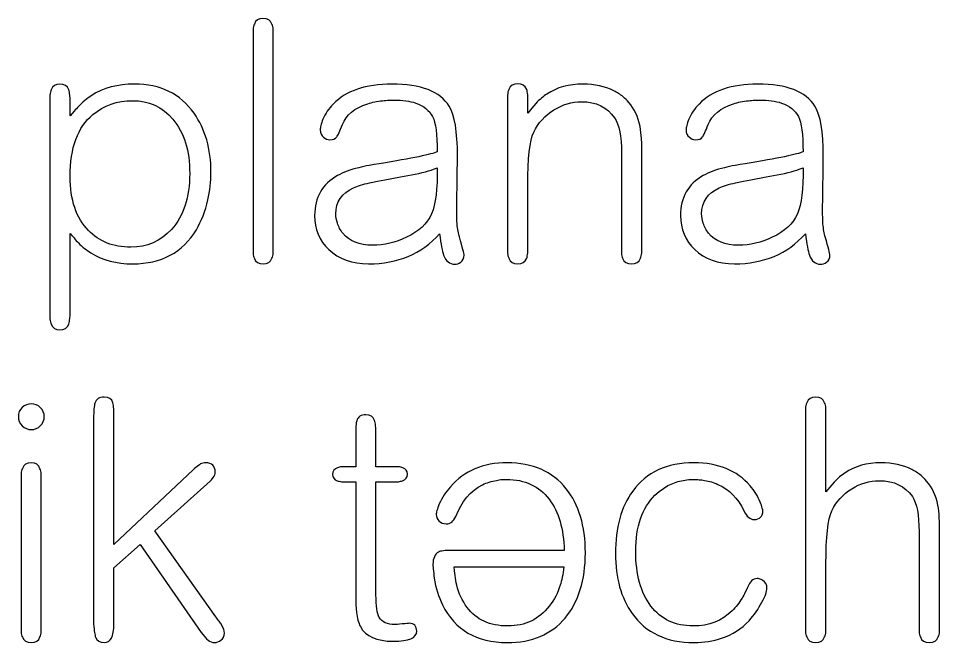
# Model space of a CAD drawing. Header units: centimetres. Extents: x -18.6 to 18.8, y -13 to 11.8.
# Drawn here: x 8.199 to 9.447, y 6.243 to 7.088 of the extents above; entities that cross this region are included whole.
import ezdxf

# ---------------------------------------------------------------- set-up
doc = ezdxf.new("R2010")
doc.units = ezdxf.units.CM
doc.header["$MEASUREMENT"] = 0
doc.layers.add('Layer 1', color=7, linetype='Continuous')

msp = doc.modelspace()

# ---------------------------------------------------------------- linework, layer by layer
at = {"layer": 'Layer 1', "color": 250}
for points, knots in [([(8.54447, 6.77026), (8.54417, 6.76726), (8.54357, 6.76487), (8.54267, 6.76307), (8.54088, 6.75799), (8.53699, 6.75544), (8.531, 6.75544), (8.52472, 6.75544), (8.52068, 6.75784), (8.51889, 6.76263), (8.51799, 6.76472), (8.51739, 6.76711), (8.51709, 6.76981), (8.51709, 6.76981), (8.51709, 7.07279), (8.51709, 7.07279), (8.51739, 7.07578), (8.51799, 7.07817), (8.51889, 7.07997), (8.52068, 7.08506), (8.52457, 7.0876), (8.53056, 7.0876), (8.53684, 7.0876), (8.54088, 7.08506), (8.54267, 7.07997), (8.54357, 7.07817), (8.54417, 7.07578), (8.54447, 7.07279), (8.54447, 7.07279), (8.54447, 6.77026), (8.54447, 6.77026)], [0, 0, 0, 0, 0.1, 0.1, 0.1, 0.2, 0.2, 0.2, 0.3, 0.3, 0.3, 0.4, 0.4, 0.4, 0.5, 0.5, 0.5, 0.6, 0.6, 0.6, 0.7, 0.7, 0.7, 0.8, 0.8, 0.8, 0.9, 0.9, 0.9, 1, 1, 1, 1]), ([(8.26932, 6.68901), (8.26932, 6.68572), (8.26917, 6.68318), (8.26887, 6.68138), (8.26857, 6.67839), (8.26812, 6.67585), (8.26752, 6.67375), (8.26543, 6.66866), (8.26139, 6.66612), (8.2554, 6.66612), (8.24942, 6.66612), (8.24553, 6.66866), (8.24373, 6.67375), (8.24284, 6.67555), (8.24224, 6.67794), (8.24194, 6.68093), (8.24194, 6.68093), (8.24194, 6.98391), (8.24194, 6.98391), (8.24224, 6.98691), (8.24284, 6.9893), (8.24373, 6.9911), (8.24553, 6.99618), (8.24942, 6.99873), (8.2554, 6.99873), (8.26139, 6.99873), (8.26543, 6.99618), (8.26752, 6.9911), (8.26812, 6.9893), (8.26857, 6.98691), (8.26887, 6.98391), (8.26917, 6.98182), (8.26932, 6.97913), (8.26932, 6.97583), (8.26932, 6.97583), (8.26932, 6.95564), (8.26932, 6.95564), (8.26932, 6.95564), (8.27201, 6.95878), (8.27201, 6.95878), (8.27201, 6.95878), (8.2747, 6.96192), (8.2747, 6.96192), (8.2768, 6.96431), (8.27889, 6.96656), (8.28099, 6.96865), (8.28637, 6.97434), (8.29206, 6.97913), (8.29805, 6.98302), (8.3145, 6.99349), (8.33395, 6.99873), (8.3564, 6.99873), (8.39171, 6.99873), (8.41864, 6.98556), (8.43719, 6.95923), (8.45245, 6.93768), (8.46008, 6.91105), (8.46008, 6.87933), (8.46008, 6.86676), (8.45874, 6.85434), (8.45604, 6.84207), (8.45245, 6.82681), (8.44722, 6.81335), (8.44033, 6.80168), (8.42178, 6.77085), (8.39305, 6.75544), (8.35415, 6.75544), (8.33201, 6.75544), (8.31316, 6.76038), (8.2976, 6.77026), (8.29161, 6.77385), (8.28593, 6.77834), (8.28054, 6.78372), (8.27874, 6.78552), (8.2768, 6.78776), (8.2747, 6.79045), (8.2747, 6.79045), (8.27156, 6.7936), (8.27156, 6.7936), (8.27156, 6.7936), (8.26932, 6.79629), (8.26932, 6.79629), (8.26932, 6.79629), (8.26932, 6.68901), (8.26932, 6.68901)], [0, 0, 0, 0, 0.0357143, 0.0357143, 0.0357143, 0.0714286, 0.0714286, 0.0714286, 0.1071429, 0.1071429, 0.1071429, 0.1428571, 0.1428571, 0.1428571, 0.1785714, 0.1785714, 0.1785714, 0.2142857, 0.2142857, 0.2142857, 0.25, 0.25, 0.25, 0.2857143, 0.2857143, 0.2857143, 0.3214286, 0.3214286, 0.3214286, 0.3571429, 0.3571429, 0.3571429, 0.3928571, 0.3928571, 0.3928571, 0.4285714, 0.4285714, 0.4285714, 0.4642857, 0.4642857, 0.4642857, 0.5, 0.5, 0.5, 0.5357143, 0.5357143, 0.5357143, 0.5714286, 0.5714286, 0.5714286, 0.6071429, 0.6071429, 0.6071429, 0.6428571, 0.6428571, 0.6428571, 0.6785714, 0.6785714, 0.6785714, 0.7142857, 0.7142857, 0.7142857, 0.75, 0.75, 0.75, 0.7857143, 0.7857143, 0.7857143, 0.8214286, 0.8214286, 0.8214286, 0.8571429, 0.8571429, 0.8571429, 0.8928571, 0.8928571, 0.8928571, 0.9285714, 0.9285714, 0.9285714, 0.9642857, 0.9642857, 0.9642857, 1, 1, 1, 1]), ([(8.76666, 6.90716), (8.76666, 6.9308), (8.76456, 6.94666), (8.76037, 6.95474), (8.75588, 6.96312), (8.74825, 6.96925), (8.73748, 6.97314), (8.7294, 6.97583), (8.71953, 6.97718), (8.70786, 6.97718), (8.70786, 6.97718), (8.70112, 6.97718), (8.70112, 6.97718), (8.69843, 6.97688), (8.69559, 6.97658), (8.69259, 6.97628), (8.68511, 6.97539), (8.67838, 6.97404), (8.6724, 6.97224), (8.65474, 6.96656), (8.64337, 6.95713), (8.63828, 6.94396), (8.63469, 6.93499), (8.63215, 6.92945), (8.63065, 6.92736), (8.62856, 6.92466), (8.62541, 6.92332), (8.62123, 6.92332), (8.61793, 6.92332), (8.61509, 6.92451), (8.6127, 6.92691), (8.6097, 6.9293), (8.60821, 6.93259), (8.60821, 6.93678), (8.60821, 6.93828), (8.60851, 6.94022), (8.60911, 6.94262), (8.6097, 6.94531), (8.6106, 6.94815), (8.6118, 6.95115), (8.61509, 6.95863), (8.61973, 6.96551), (8.62571, 6.97179), (8.64337, 6.98975), (8.66985, 6.99873), (8.70516, 6.99873), (8.74466, 6.99873), (8.77055, 6.9887), (8.78281, 6.96865), (8.7903, 6.95668), (8.79404, 6.93439), (8.79404, 6.90177), (8.79404, 6.89788), (8.79389, 6.88546), (8.79359, 6.86452), (8.79329, 6.84357), (8.79314, 6.8313), (8.79314, 6.82771), (8.79314, 6.82083), (8.79329, 6.81484), (8.79359, 6.80976), (8.79419, 6.80227), (8.79523, 6.79629), (8.79673, 6.7918), (8.80092, 6.77744), (8.80301, 6.76921), (8.80301, 6.76711), (8.80301, 6.76322), (8.80152, 6.76008), (8.79852, 6.75769), (8.79583, 6.75589), (8.79299, 6.75499), (8.79, 6.75499), (8.78341, 6.75499), (8.77848, 6.75903), (8.77518, 6.76711), (8.77339, 6.7725), (8.77159, 6.78208), (8.7698, 6.79584), (8.74526, 6.76891), (8.71324, 6.75544), (8.67374, 6.75544), (8.6513, 6.75544), (8.63334, 6.76188), (8.61988, 6.77474), (8.60701, 6.78701), (8.60058, 6.80242), (8.60058, 6.82098), (8.60058, 6.84551), (8.6109, 6.86347), (8.63155, 6.87484), (8.63933, 6.87933), (8.6489, 6.88292), (8.66028, 6.88561), (8.66447, 6.88681), (8.66925, 6.88786), (8.67464, 6.88876), (8.67464, 6.88876), (8.68137, 6.8901), (8.68137, 6.8901), (8.68137, 6.8901), (8.68811, 6.891), (8.68811, 6.891), (8.73329, 6.89818), (8.75947, 6.90357), (8.76666, 6.90716)], [0, 0, 0, 0, 0.0285714, 0.0285714, 0.0285714, 0.0571429, 0.0571429, 0.0571429, 0.0857143, 0.0857143, 0.0857143, 0.1142857, 0.1142857, 0.1142857, 0.1428571, 0.1428571, 0.1428571, 0.1714286, 0.1714286, 0.1714286, 0.2, 0.2, 0.2, 0.2285714, 0.2285714, 0.2285714, 0.2571429, 0.2571429, 0.2571429, 0.2857143, 0.2857143, 0.2857143, 0.3142857, 0.3142857, 0.3142857, 0.3428571, 0.3428571, 0.3428571, 0.3714286, 0.3714286, 0.3714286, 0.4, 0.4, 0.4, 0.4285714, 0.4285714, 0.4285714, 0.4571429, 0.4571429, 0.4571429, 0.4857143, 0.4857143, 0.4857143, 0.5142857, 0.5142857, 0.5142857, 0.5428571, 0.5428571, 0.5428571, 0.5714286, 0.5714286, 0.5714286, 0.6, 0.6, 0.6, 0.6285714, 0.6285714, 0.6285714, 0.6571429, 0.6571429, 0.6571429, 0.6857143, 0.6857143, 0.6857143, 0.7142857, 0.7142857, 0.7142857, 0.7428571, 0.7428571, 0.7428571, 0.7714286, 0.7714286, 0.7714286, 0.8, 0.8, 0.8, 0.8285714, 0.8285714, 0.8285714, 0.8571429, 0.8571429, 0.8571429, 0.8857143, 0.8857143, 0.8857143, 0.9142857, 0.9142857, 0.9142857, 0.9428571, 0.9428571, 0.9428571, 0.9714286, 0.9714286, 0.9714286, 1, 1, 1, 1]), ([(9.0436, 6.77026), (9.0433, 6.76726), (9.0427, 6.76487), (9.04181, 6.76307), (9.04001, 6.75799), (9.03597, 6.75544), (9.02969, 6.75544), (9.0237, 6.75544), (9.01966, 6.75799), (9.01757, 6.76307), (9.01697, 6.76487), (9.01652, 6.76726), (9.01622, 6.77026), (9.01622, 6.77026), (9.01622, 6.90536), (9.01622, 6.90536), (9.01622, 6.92811), (9.01308, 6.94396), (9.0068, 6.95294), (8.99692, 6.9676), (8.98196, 6.97494), (8.96191, 6.97494), (8.94874, 6.97494), (8.93632, 6.9712), (8.92465, 6.96371), (8.91238, 6.95623), (8.90326, 6.94621), (8.89727, 6.93364), (8.89189, 6.92227), (8.88919, 6.89833), (8.88919, 6.86182), (8.88919, 6.86182), (8.88919, 6.77026), (8.88919, 6.77026), (8.88889, 6.76726), (8.88845, 6.76487), (8.88785, 6.76307), (8.88575, 6.75799), (8.88171, 6.75544), (8.87573, 6.75544), (8.86944, 6.75544), (8.8654, 6.75799), (8.86361, 6.76307), (8.86271, 6.76487), (8.86211, 6.76726), (8.86181, 6.77026), (8.86181, 6.77026), (8.86181, 6.98391), (8.86181, 6.98391), (8.86211, 6.98691), (8.86271, 6.98945), (8.86361, 6.99154), (8.8657, 6.99663), (8.86974, 6.99917), (8.87573, 6.99917), (8.88171, 6.99917), (8.88575, 6.99663), (8.88785, 6.99154), (8.88845, 6.98975), (8.88889, 6.98735), (8.88919, 6.98436), (8.88919, 6.98436), (8.88919, 6.95923), (8.88919, 6.95923), (8.88919, 6.95923), (8.89458, 6.96596), (8.89458, 6.96596), (8.89458, 6.96596), (8.90042, 6.97269), (8.90042, 6.97269), (8.9052, 6.97778), (8.91014, 6.98197), (8.91523, 6.98526), (8.92869, 6.99424), (8.945, 6.99873), (8.96415, 6.99873), (8.98001, 6.99873), (8.99393, 6.99573), (9.0059, 6.98975), (9.01039, 6.98735), (9.01458, 6.98466), (9.01847, 6.98167), (9.02116, 6.97928), (9.0237, 6.97673), (9.0261, 6.97404), (9.03358, 6.96566), (9.03866, 6.95474), (9.04136, 6.94127), (9.04226, 6.93618), (9.04285, 6.9308), (9.04315, 6.92511), (9.04315, 6.92511), (9.0436, 6.91838), (9.0436, 6.91838), (9.0436, 6.91838), (9.0436, 6.77026), (9.0436, 6.77026)], [0, 0, 0, 0, 0.03125, 0.03125, 0.03125, 0.0625, 0.0625, 0.0625, 0.09375, 0.09375, 0.09375, 0.125, 0.125, 0.125, 0.15625, 0.15625, 0.15625, 0.1875, 0.1875, 0.1875, 0.21875, 0.21875, 0.21875, 0.25, 0.25, 0.25, 0.28125, 0.28125, 0.28125, 0.3125, 0.3125, 0.3125, 0.34375, 0.34375, 0.34375, 0.375, 0.375, 0.375, 0.40625, 0.40625, 0.40625, 0.4375, 0.4375, 0.4375, 0.46875, 0.46875, 0.46875, 0.5, 0.5, 0.5, 0.53125, 0.53125, 0.53125, 0.5625, 0.5625, 0.5625, 0.59375, 0.59375, 0.59375, 0.625, 0.625, 0.625, 0.65625, 0.65625, 0.65625, 0.6875, 0.6875, 0.6875, 0.71875, 0.71875, 0.71875, 0.75, 0.75, 0.75, 0.78125, 0.78125, 0.78125, 0.8125, 0.8125, 0.8125, 0.84375, 0.84375, 0.84375, 0.875, 0.875, 0.875, 0.90625, 0.90625, 0.90625, 0.9375, 0.9375, 0.9375, 0.96875, 0.96875, 0.96875, 1, 1, 1, 1]), ([(9.2622, 6.90716), (9.2622, 6.9308), (9.2601, 6.94666), (9.25591, 6.95474), (9.25142, 6.96312), (9.24379, 6.96925), (9.23302, 6.97314), (9.22494, 6.97583), (9.21507, 6.97718), (9.2034, 6.97718), (9.2034, 6.97718), (9.19666, 6.97718), (9.19666, 6.97718), (9.19397, 6.97688), (9.19113, 6.97658), (9.18813, 6.97628), (9.18065, 6.97539), (9.17392, 6.97404), (9.16794, 6.97224), (9.15028, 6.96656), (9.13891, 6.95713), (9.13382, 6.94396), (9.13023, 6.93499), (9.12769, 6.92945), (9.12619, 6.92736), (9.1241, 6.92466), (9.12095, 6.92332), (9.11677, 6.92332), (9.11347, 6.92332), (9.11063, 6.92451), (9.10824, 6.92691), (9.10524, 6.9293), (9.10375, 6.93259), (9.10375, 6.93678), (9.10375, 6.93828), (9.10405, 6.94022), (9.10465, 6.94262), (9.10524, 6.94531), (9.10614, 6.94815), (9.10734, 6.95115), (9.11063, 6.95863), (9.11527, 6.96551), (9.12125, 6.97179), (9.13891, 6.98975), (9.16539, 6.99873), (9.2007, 6.99873), (9.2402, 6.99873), (9.26609, 6.9887), (9.27835, 6.96865), (9.28584, 6.95668), (9.28958, 6.93439), (9.28958, 6.90177), (9.28958, 6.89788), (9.28943, 6.88546), (9.28913, 6.86452), (9.28883, 6.84357), (9.28868, 6.8313), (9.28868, 6.82771), (9.28868, 6.82083), (9.28883, 6.81484), (9.28913, 6.80976), (9.28973, 6.80227), (9.29077, 6.79629), (9.29227, 6.7918), (9.29646, 6.77744), (9.29855, 6.76921), (9.29855, 6.76711), (9.29855, 6.76322), (9.29706, 6.76008), (9.29406, 6.75769), (9.29137, 6.75589), (9.28853, 6.75499), (9.28554, 6.75499), (9.27895, 6.75499), (9.27402, 6.75903), (9.27072, 6.76711), (9.26893, 6.7725), (9.26713, 6.78208), (9.26534, 6.79584), (9.2408, 6.76891), (9.20878, 6.75544), (9.16928, 6.75544), (9.14684, 6.75544), (9.12888, 6.76188), (9.11542, 6.77474), (9.10255, 6.78701), (9.09612, 6.80242), (9.09612, 6.82098), (9.09612, 6.84551), (9.10644, 6.86347), (9.12709, 6.87484), (9.13487, 6.87933), (9.14444, 6.88292), (9.15582, 6.88561), (9.16001, 6.88681), (9.16479, 6.88786), (9.17018, 6.88876), (9.17018, 6.88876), (9.17691, 6.8901), (9.17691, 6.8901), (9.17691, 6.8901), (9.18365, 6.891), (9.18365, 6.891), (9.22883, 6.89818), (9.25501, 6.90357), (9.2622, 6.90716)], [0, 0, 0, 0, 0.0285714, 0.0285714, 0.0285714, 0.0571429, 0.0571429, 0.0571429, 0.0857143, 0.0857143, 0.0857143, 0.1142857, 0.1142857, 0.1142857, 0.1428571, 0.1428571, 0.1428571, 0.1714286, 0.1714286, 0.1714286, 0.2, 0.2, 0.2, 0.2285714, 0.2285714, 0.2285714, 0.2571429, 0.2571429, 0.2571429, 0.2857143, 0.2857143, 0.2857143, 0.3142857, 0.3142857, 0.3142857, 0.3428571, 0.3428571, 0.3428571, 0.3714286, 0.3714286, 0.3714286, 0.4, 0.4, 0.4, 0.4285714, 0.4285714, 0.4285714, 0.4571429, 0.4571429, 0.4571429, 0.4857143, 0.4857143, 0.4857143, 0.5142857, 0.5142857, 0.5142857, 0.5428571, 0.5428571, 0.5428571, 0.5714286, 0.5714286, 0.5714286, 0.6, 0.6, 0.6, 0.6285714, 0.6285714, 0.6285714, 0.6571429, 0.6571429, 0.6571429, 0.6857143, 0.6857143, 0.6857143, 0.7142857, 0.7142857, 0.7142857, 0.7428571, 0.7428571, 0.7428571, 0.7714286, 0.7714286, 0.7714286, 0.8, 0.8, 0.8, 0.8285714, 0.8285714, 0.8285714, 0.8571429, 0.8571429, 0.8571429, 0.8857143, 0.8857143, 0.8857143, 0.9142857, 0.9142857, 0.9142857, 0.9428571, 0.9428571, 0.9428571, 0.9714286, 0.9714286, 0.9714286, 1, 1, 1, 1]), ([(8.43136, 6.87753), (8.43136, 6.90865), (8.42373, 6.93319), (8.40846, 6.95115), (8.3941, 6.9679), (8.37585, 6.97628), (8.3537, 6.97628), (8.33306, 6.97628), (8.31525, 6.97), (8.30029, 6.95743), (8.27964, 6.94067), (8.26932, 6.91269), (8.26932, 6.87349), (8.26932, 6.84177), (8.27755, 6.81754), (8.29401, 6.80078), (8.30867, 6.78552), (8.32782, 6.77789), (8.35146, 6.77789), (8.3733, 6.77789), (8.39171, 6.78597), (8.40667, 6.80213), (8.42313, 6.82038), (8.43136, 6.84551), (8.43136, 6.87753)], [0, 0, 0, 0, 0.125, 0.125, 0.125, 0.25, 0.25, 0.25, 0.375, 0.375, 0.375, 0.5, 0.5, 0.5, 0.625, 0.625, 0.625, 0.75, 0.75, 0.75, 0.875, 0.875, 0.875, 1, 1, 1, 1]), ([(8.76666, 6.88561), (8.76067, 6.88262), (8.75065, 6.87963), (8.73658, 6.87664), (8.73658, 6.87664), (8.72671, 6.87484), (8.72671, 6.87484), (8.72671, 6.87484), (8.71683, 6.87304), (8.71683, 6.87304), (8.71683, 6.87304), (8.69574, 6.86901), (8.69574, 6.86901), (8.69574, 6.86901), (8.6908, 6.86811), (8.6908, 6.86811), (8.6908, 6.86811), (8.68586, 6.86721), (8.68586, 6.86721), (8.68586, 6.86721), (8.67509, 6.86497), (8.67509, 6.86497), (8.66611, 6.86317), (8.65878, 6.86093), (8.65309, 6.85823), (8.63723, 6.85105), (8.6293, 6.83938), (8.6293, 6.82322), (8.6293, 6.81903), (8.63005, 6.81484), (8.63155, 6.81065), (8.63305, 6.80557), (8.63544, 6.80093), (8.63873, 6.79674), (8.64771, 6.78597), (8.66117, 6.78058), (8.67913, 6.78058), (8.69469, 6.78058), (8.70995, 6.78417), (8.72491, 6.79135), (8.74167, 6.79913), (8.75304, 6.80976), (8.75903, 6.82322), (8.76441, 6.83609), (8.76695, 6.85689), (8.76666, 6.88561)], [0, 0, 0, 0, 0.0666667, 0.0666667, 0.0666667, 0.1333333, 0.1333333, 0.1333333, 0.2, 0.2, 0.2, 0.2666667, 0.2666667, 0.2666667, 0.3333333, 0.3333333, 0.3333333, 0.4, 0.4, 0.4, 0.4666667, 0.4666667, 0.4666667, 0.5333333, 0.5333333, 0.5333333, 0.6, 0.6, 0.6, 0.6666667, 0.6666667, 0.6666667, 0.7333333, 0.7333333, 0.7333333, 0.8, 0.8, 0.8, 0.8666667, 0.8666667, 0.8666667, 0.9333333, 0.9333333, 0.9333333, 1, 1, 1, 1]), ([(9.2622, 6.88561), (9.25621, 6.88262), (9.24619, 6.87963), (9.23212, 6.87664), (9.23212, 6.87664), (9.22225, 6.87484), (9.22225, 6.87484), (9.22225, 6.87484), (9.21237, 6.87304), (9.21237, 6.87304), (9.21237, 6.87304), (9.19128, 6.86901), (9.19128, 6.86901), (9.19128, 6.86901), (9.18634, 6.86811), (9.18634, 6.86811), (9.18634, 6.86811), (9.1814, 6.86721), (9.1814, 6.86721), (9.1814, 6.86721), (9.17063, 6.86497), (9.17063, 6.86497), (9.16165, 6.86317), (9.15432, 6.86093), (9.14863, 6.85823), (9.13277, 6.85105), (9.12484, 6.83938), (9.12484, 6.82322), (9.12484, 6.81903), (9.12559, 6.81484), (9.12709, 6.81065), (9.12859, 6.80557), (9.13098, 6.80093), (9.13427, 6.79674), (9.14325, 6.78597), (9.15671, 6.78058), (9.17467, 6.78058), (9.19023, 6.78058), (9.20549, 6.78417), (9.22045, 6.79135), (9.23721, 6.79913), (9.24858, 6.80976), (9.25457, 6.82322), (9.25995, 6.83609), (9.26249, 6.85689), (9.2622, 6.88561)], [0, 0, 0, 0, 0.0666667, 0.0666667, 0.0666667, 0.1333333, 0.1333333, 0.1333333, 0.2, 0.2, 0.2, 0.2666667, 0.2666667, 0.2666667, 0.3333333, 0.3333333, 0.3333333, 0.4, 0.4, 0.4, 0.4666667, 0.4666667, 0.4666667, 0.5333333, 0.5333333, 0.5333333, 0.6, 0.6, 0.6, 0.6666667, 0.6666667, 0.6666667, 0.7333333, 0.7333333, 0.7333333, 0.8, 0.8, 0.8, 0.8666667, 0.8666667, 0.8666667, 0.9333333, 0.9333333, 0.9333333, 1, 1, 1, 1]), ([(8.23431, 6.54852), (8.23431, 6.54373), (8.23251, 6.53969), (8.22892, 6.5364), (8.22563, 6.53281), (8.22159, 6.53101), (8.2168, 6.53101), (8.21202, 6.53101), (8.20783, 6.53281), (8.20424, 6.5364), (8.20094, 6.53969), (8.1993, 6.54373), (8.1993, 6.54852), (8.1993, 6.5536), (8.20094, 6.55779), (8.20424, 6.56109), (8.20783, 6.56438), (8.21202, 6.56602), (8.2168, 6.56602), (8.22159, 6.56602), (8.22563, 6.56438), (8.22892, 6.56109), (8.23251, 6.55749), (8.23431, 6.55331), (8.23431, 6.54852)], [0, 0, 0, 0, 0.125, 0.125, 0.125, 0.25, 0.25, 0.25, 0.375, 0.375, 0.375, 0.5, 0.5, 0.5, 0.625, 0.625, 0.625, 0.75, 0.75, 0.75, 0.875, 0.875, 0.875, 1, 1, 1, 1]), ([(8.32857, 6.34384), (8.32857, 6.34384), (8.32857, 6.26753), (8.32857, 6.26753), (8.32857, 6.25107), (8.32423, 6.24284), (8.31555, 6.24284), (8.30957, 6.24284), (8.30568, 6.24524), (8.30388, 6.25003), (8.30269, 6.25272), (8.30179, 6.2587), (8.30119, 6.26798), (8.30119, 6.26798), (8.30119, 6.54582), (8.30119, 6.54582), (8.30119, 6.5566), (8.30179, 6.56363), (8.30299, 6.56692), (8.30478, 6.57231), (8.30897, 6.575), (8.31555, 6.575), (8.32184, 6.575), (8.32573, 6.57246), (8.32722, 6.56737), (8.32782, 6.56527), (8.32827, 6.56258), (8.32857, 6.55929), (8.32857, 6.55929), (8.32857, 6.37571), (8.32857, 6.37571), (8.32857, 6.37571), (8.4363, 6.47715), (8.4363, 6.47715), (8.4369, 6.47745), (8.43854, 6.47879), (8.44123, 6.48119), (8.44123, 6.48119), (8.44438, 6.48343), (8.44438, 6.48343), (8.44527, 6.48403), (8.44587, 6.48448), (8.44617, 6.48478), (8.44857, 6.48568), (8.45081, 6.48613), (8.4529, 6.48613), (8.46158, 6.48613), (8.46592, 6.48194), (8.46592, 6.47356), (8.46592, 6.47116), (8.46502, 6.46877), (8.46323, 6.46638), (8.46323, 6.46638), (8.46098, 6.46323), (8.46098, 6.46323), (8.46098, 6.46323), (8.46009, 6.46234), (8.46009, 6.46234), (8.46009, 6.46234), (8.45919, 6.46144), (8.45919, 6.46144), (8.45919, 6.46144), (8.38423, 6.39411), (8.38423, 6.39411), (8.38423, 6.39411), (8.46682, 6.27785), (8.46682, 6.27785), (8.46682, 6.27785), (8.46817, 6.27606), (8.46817, 6.27606), (8.46817, 6.27606), (8.46996, 6.27337), (8.46996, 6.27337), (8.47146, 6.27127), (8.4728, 6.26948), (8.474, 6.26798), (8.47699, 6.26289), (8.47849, 6.2587), (8.47849, 6.25541), (8.47849, 6.25152), (8.47684, 6.24838), (8.47355, 6.24599), (8.47086, 6.24389), (8.46787, 6.24284), (8.46457, 6.24284), (8.45919, 6.24284), (8.45335, 6.24733), (8.44707, 6.25631), (8.44707, 6.25631), (8.36403, 6.37571), (8.36403, 6.37571), (8.36403, 6.37571), (8.32857, 6.34384), (8.32857, 6.34384)], [0, 0, 0, 0, 0.0322581, 0.0322581, 0.0322581, 0.0645161, 0.0645161, 0.0645161, 0.0967742, 0.0967742, 0.0967742, 0.1290323, 0.1290323, 0.1290323, 0.1612903, 0.1612903, 0.1612903, 0.1935484, 0.1935484, 0.1935484, 0.2258065, 0.2258065, 0.2258065, 0.2580645, 0.2580645, 0.2580645, 0.2903226, 0.2903226, 0.2903226, 0.3225806, 0.3225806, 0.3225806, 0.3548387, 0.3548387, 0.3548387, 0.3870968, 0.3870968, 0.3870968, 0.4193548, 0.4193548, 0.4193548, 0.4516129, 0.4516129, 0.4516129, 0.483871, 0.483871, 0.483871, 0.516129, 0.516129, 0.516129, 0.5483871, 0.5483871, 0.5483871, 0.5806452, 0.5806452, 0.5806452, 0.6129032, 0.6129032, 0.6129032, 0.6451613, 0.6451613, 0.6451613, 0.6774194, 0.6774194, 0.6774194, 0.7096774, 0.7096774, 0.7096774, 0.7419355, 0.7419355, 0.7419355, 0.7741935, 0.7741935, 0.7741935, 0.8064516, 0.8064516, 0.8064516, 0.8387097, 0.8387097, 0.8387097, 0.8709677, 0.8709677, 0.8709677, 0.9032258, 0.9032258, 0.9032258, 0.9354839, 0.9354839, 0.9354839, 0.9677419, 0.9677419, 0.9677419, 1, 1, 1, 1]), ([(9.44713, 6.25766), (9.44683, 6.25466), (9.44623, 6.25227), (9.44534, 6.25047), (9.44354, 6.24539), (9.4395, 6.24284), (9.43322, 6.24284), (9.42693, 6.24284), (9.42289, 6.24539), (9.4211, 6.25047), (9.4202, 6.25227), (9.4196, 6.25466), (9.4193, 6.25766), (9.4193, 6.25766), (9.4193, 6.39276), (9.4193, 6.39276), (9.4193, 6.4158), (9.41631, 6.43166), (9.41033, 6.44034), (9.40045, 6.45471), (9.38549, 6.46189), (9.36544, 6.46189), (9.35227, 6.46189), (9.33985, 6.4583), (9.32818, 6.45111), (9.31621, 6.44363), (9.30724, 6.43361), (9.30125, 6.42104), (9.29587, 6.40967), (9.29317, 6.38573), (9.29317, 6.34922), (9.29317, 6.34922), (9.29317, 6.25766), (9.29317, 6.25766), (9.29287, 6.25466), (9.29227, 6.25227), (9.29138, 6.25047), (9.28958, 6.24539), (9.28554, 6.24284), (9.27926, 6.24284), (9.27297, 6.24284), (9.26893, 6.24539), (9.26714, 6.25047), (9.26624, 6.25227), (9.26564, 6.25466), (9.26534, 6.25766), (9.26534, 6.25766), (9.26534, 6.55974), (9.26534, 6.55974), (9.26564, 6.56273), (9.26624, 6.56527), (9.26714, 6.56737), (9.26923, 6.57246), (9.27327, 6.575), (9.27926, 6.575), (9.28554, 6.575), (9.28958, 6.57246), (9.29138, 6.56737), (9.29227, 6.56557), (9.29287, 6.56318), (9.29317, 6.56019), (9.29317, 6.56019), (9.29317, 6.44663), (9.29317, 6.44663), (9.29317, 6.44663), (9.29856, 6.45336), (9.29856, 6.45336), (9.29856, 6.45336), (9.30439, 6.46009), (9.30439, 6.46009), (9.30918, 6.46518), (9.31412, 6.46937), (9.31921, 6.47266), (9.33237, 6.48164), (9.34853, 6.48613), (9.36768, 6.48613), (9.38354, 6.48613), (9.39746, 6.48313), (9.40943, 6.47715), (9.41392, 6.47475), (9.41811, 6.47206), (9.422, 6.46907), (9.42469, 6.46668), (9.42723, 6.46413), (9.42963, 6.46144), (9.43711, 6.45306), (9.44219, 6.44214), (9.44489, 6.42867), (9.44579, 6.42358), (9.44638, 6.4182), (9.44668, 6.41251), (9.44668, 6.41251), (9.44713, 6.40578), (9.44713, 6.40578), (9.44713, 6.40578), (9.44713, 6.25766), (9.44713, 6.25766)], [0, 0, 0, 0, 0.03125, 0.03125, 0.03125, 0.0625, 0.0625, 0.0625, 0.09375, 0.09375, 0.09375, 0.125, 0.125, 0.125, 0.15625, 0.15625, 0.15625, 0.1875, 0.1875, 0.1875, 0.21875, 0.21875, 0.21875, 0.25, 0.25, 0.25, 0.28125, 0.28125, 0.28125, 0.3125, 0.3125, 0.3125, 0.34375, 0.34375, 0.34375, 0.375, 0.375, 0.375, 0.40625, 0.40625, 0.40625, 0.4375, 0.4375, 0.4375, 0.46875, 0.46875, 0.46875, 0.5, 0.5, 0.5, 0.53125, 0.53125, 0.53125, 0.5625, 0.5625, 0.5625, 0.59375, 0.59375, 0.59375, 0.625, 0.625, 0.625, 0.65625, 0.65625, 0.65625, 0.6875, 0.6875, 0.6875, 0.71875, 0.71875, 0.71875, 0.75, 0.75, 0.75, 0.78125, 0.78125, 0.78125, 0.8125, 0.8125, 0.8125, 0.84375, 0.84375, 0.84375, 0.875, 0.875, 0.875, 0.90625, 0.90625, 0.90625, 0.9375, 0.9375, 0.9375, 0.96875, 0.96875, 0.96875, 1, 1, 1, 1]), ([(8.68362, 6.48074), (8.68362, 6.48074), (8.71415, 6.48074), (8.71415, 6.48074), (8.71624, 6.48044), (8.71819, 6.47999), (8.71998, 6.47939), (8.72417, 6.4779), (8.72626, 6.47505), (8.72626, 6.47086), (8.72626, 6.46638), (8.72402, 6.46338), (8.71953, 6.46189), (8.71804, 6.46129), (8.71624, 6.46084), (8.71415, 6.46054), (8.71415, 6.46054), (8.68362, 6.46054), (8.68362, 6.46054), (8.68362, 6.46054), (8.68362, 6.30748), (8.68362, 6.30748), (8.68362, 6.29252), (8.68512, 6.28234), (8.68811, 6.27696), (8.6917, 6.27037), (8.69888, 6.26708), (8.70966, 6.26708), (8.71085, 6.26708), (8.714, 6.26738), (8.71908, 6.26798), (8.72447, 6.26858), (8.72761, 6.26888), (8.72851, 6.26888), (8.73539, 6.26888), (8.73883, 6.26529), (8.73883, 6.2581), (8.73883, 6.24913), (8.72821, 6.24464), (8.70696, 6.24464), (8.68452, 6.24464), (8.66971, 6.25122), (8.66253, 6.26439), (8.65983, 6.26948), (8.65804, 6.27591), (8.65714, 6.28369), (8.65714, 6.28369), (8.65624, 6.29401), (8.65624, 6.29401), (8.65624, 6.29401), (8.65624, 6.46054), (8.65624, 6.46054), (8.65624, 6.46054), (8.63694, 6.46054), (8.63694, 6.46054), (8.63485, 6.46084), (8.6329, 6.46129), (8.63111, 6.46189), (8.62692, 6.46338), (8.62482, 6.46623), (8.62482, 6.47042), (8.62482, 6.4749), (8.62707, 6.4779), (8.63156, 6.47939), (8.63305, 6.47999), (8.63485, 6.48044), (8.63694, 6.48074), (8.63694, 6.48074), (8.65624, 6.48074), (8.65624, 6.48074), (8.65624, 6.48074), (8.65624, 6.52203), (8.65624, 6.52203), (8.65624, 6.53311), (8.65669, 6.54014), (8.65759, 6.54313), (8.65938, 6.54852), (8.66342, 6.55121), (8.66971, 6.55121), (8.67599, 6.55121), (8.68003, 6.54867), (8.68183, 6.54358), (8.68302, 6.54029), (8.68362, 6.53356), (8.68362, 6.52338), (8.68362, 6.52338), (8.68362, 6.48074), (8.68362, 6.48074)], [0, 0, 0, 0, 0.0344828, 0.0344828, 0.0344828, 0.0689655, 0.0689655, 0.0689655, 0.1034483, 0.1034483, 0.1034483, 0.137931, 0.137931, 0.137931, 0.1724138, 0.1724138, 0.1724138, 0.2068966, 0.2068966, 0.2068966, 0.2413793, 0.2413793, 0.2413793, 0.2758621, 0.2758621, 0.2758621, 0.3103448, 0.3103448, 0.3103448, 0.3448276, 0.3448276, 0.3448276, 0.3793103, 0.3793103, 0.3793103, 0.4137931, 0.4137931, 0.4137931, 0.4482759, 0.4482759, 0.4482759, 0.4827586, 0.4827586, 0.4827586, 0.5172414, 0.5172414, 0.5172414, 0.5517241, 0.5517241, 0.5517241, 0.5862069, 0.5862069, 0.5862069, 0.6206897, 0.6206897, 0.6206897, 0.6551724, 0.6551724, 0.6551724, 0.6896552, 0.6896552, 0.6896552, 0.7241379, 0.7241379, 0.7241379, 0.7586207, 0.7586207, 0.7586207, 0.7931034, 0.7931034, 0.7931034, 0.8275862, 0.8275862, 0.8275862, 0.862069, 0.862069, 0.862069, 0.8965517, 0.8965517, 0.8965517, 0.9310345, 0.9310345, 0.9310345, 0.9655172, 0.9655172, 0.9655172, 1, 1, 1, 1]), ([(8.23027, 6.25766), (8.22997, 6.25466), (8.22937, 6.25227), (8.22847, 6.25047), (8.22668, 6.24539), (8.22279, 6.24284), (8.2168, 6.24284), (8.21052, 6.24284), (8.20648, 6.24524), (8.20469, 6.25003), (8.20379, 6.25212), (8.20319, 6.25451), (8.20289, 6.25721), (8.20289, 6.25721), (8.20289, 6.47131), (8.20289, 6.47131), (8.20319, 6.47431), (8.20379, 6.4767), (8.20469, 6.4785), (8.20648, 6.48358), (8.21052, 6.48613), (8.2168, 6.48613), (8.22279, 6.48613), (8.22668, 6.48343), (8.22847, 6.47805), (8.22937, 6.47625), (8.22997, 6.47386), (8.23027, 6.47086), (8.23027, 6.47086), (8.23027, 6.25766), (8.23027, 6.25766)], [0, 0, 0, 0, 0.1, 0.1, 0.1, 0.2, 0.2, 0.2, 0.3, 0.3, 0.3, 0.4, 0.4, 0.4, 0.5, 0.5, 0.5, 0.6, 0.6, 0.6, 0.7, 0.7, 0.7, 0.8, 0.8, 0.8, 0.9, 0.9, 0.9, 1, 1, 1, 1]), ([(8.93858, 6.36763), (8.93798, 6.39665), (8.93124, 6.41969), (8.91838, 6.43675), (8.90461, 6.45471), (8.88531, 6.46368), (8.86047, 6.46368), (8.86047, 6.46368), (8.85464, 6.46368), (8.85464, 6.46368), (8.85195, 6.46338), (8.8494, 6.46293), (8.84701, 6.46234), (8.84013, 6.46114), (8.83384, 6.45919), (8.82816, 6.4565), (8.8117, 6.44812), (8.79958, 6.43376), (8.7918, 6.41341), (8.78881, 6.40683), (8.78447, 6.40354), (8.77878, 6.40354), (8.77489, 6.40354), (8.7716, 6.40488), (8.76891, 6.40758), (8.76651, 6.41027), (8.76532, 6.41311), (8.76532, 6.4161), (8.76532, 6.4173), (8.76562, 6.4191), (8.76621, 6.42149), (8.76711, 6.42418), (8.76816, 6.42718), (8.76936, 6.43047), (8.77325, 6.43885), (8.77833, 6.44663), (8.78462, 6.45381), (8.80317, 6.47535), (8.82876, 6.48613), (8.86137, 6.48613), (8.89608, 6.48613), (8.92272, 6.47446), (8.94127, 6.45111), (8.95863, 6.42957), (8.9673, 6.40069), (8.9673, 6.36448), (8.9673, 6.32738), (8.95818, 6.2979), (8.93992, 6.27606), (8.92107, 6.25392), (8.89489, 6.24284), (8.86137, 6.24284), (8.81978, 6.24284), (8.7906, 6.2599), (8.77384, 6.29401), (8.76846, 6.30479), (8.76472, 6.31676), (8.76262, 6.32992), (8.76202, 6.33441), (8.76158, 6.3386), (8.76128, 6.34249), (8.76098, 6.34399), (8.76083, 6.34533), (8.76083, 6.34653), (8.76083, 6.34653), (8.76083, 6.34833), (8.76083, 6.34833), (8.76083, 6.357), (8.76337, 6.36269), (8.76846, 6.36538), (8.77145, 6.36688), (8.77744, 6.36763), (8.78641, 6.36763), (8.78641, 6.36763), (8.93858, 6.36763), (8.93858, 6.36763)], [0, 0, 0, 0, 0.04, 0.04, 0.04, 0.08, 0.08, 0.08, 0.12, 0.12, 0.12, 0.16, 0.16, 0.16, 0.2, 0.2, 0.2, 0.24, 0.24, 0.24, 0.28, 0.28, 0.28, 0.32, 0.32, 0.32, 0.36, 0.36, 0.36, 0.4, 0.4, 0.4, 0.44, 0.44, 0.44, 0.48, 0.48, 0.48, 0.52, 0.52, 0.52, 0.56, 0.56, 0.56, 0.6, 0.6, 0.6, 0.64, 0.64, 0.64, 0.68, 0.68, 0.68, 0.72, 0.72, 0.72, 0.76, 0.76, 0.76, 0.8, 0.8, 0.8, 0.84, 0.84, 0.84, 0.88, 0.88, 0.88, 0.92, 0.92, 0.92, 0.96, 0.96, 0.96, 1, 1, 1, 1]), ([(9.00815, 6.36314), (9.00815, 6.39845), (9.01593, 6.42673), (9.03149, 6.44797), (9.04974, 6.47341), (9.07742, 6.48613), (9.11453, 6.48613), (9.14715, 6.48613), (9.17243, 6.4758), (9.19039, 6.45515), (9.19607, 6.44857), (9.20071, 6.44109), (9.2043, 6.43271), (9.2055, 6.43002), (9.2064, 6.42733), (9.20699, 6.42463), (9.20759, 6.42284), (9.20789, 6.42149), (9.20789, 6.42059), (9.20789, 6.4191), (9.20774, 6.4179), (9.20744, 6.417), (9.20684, 6.41521), (9.2061, 6.41386), (9.2052, 6.41296), (9.2028, 6.41057), (9.19966, 6.40937), (9.19577, 6.40937), (9.19039, 6.40937), (9.18575, 6.41341), (9.18186, 6.42149), (9.17378, 6.43825), (9.16211, 6.45007), (9.14685, 6.45695), (9.14116, 6.45964), (9.13518, 6.46144), (9.12889, 6.46234), (9.1262, 6.46293), (9.12366, 6.46323), (9.12126, 6.46323), (9.11917, 6.46353), (9.11722, 6.46368), (9.11543, 6.46368), (9.09388, 6.46368), (9.07593, 6.4565), (9.06156, 6.44214), (9.04421, 6.42508), (9.03553, 6.39994), (9.03553, 6.36673), (9.03553, 6.33501), (9.04241, 6.31017), (9.05618, 6.29222), (9.06994, 6.27426), (9.08894, 6.26529), (9.11318, 6.26529), (9.13473, 6.26529), (9.15238, 6.27217), (9.16615, 6.28593), (9.17123, 6.29072), (9.17572, 6.29641), (9.17961, 6.30299), (9.18111, 6.30538), (9.18246, 6.30808), (9.18365, 6.31107), (9.18365, 6.31107), (9.18545, 6.31421), (9.18545, 6.31421), (9.18545, 6.31421), (9.18679, 6.31735), (9.18679, 6.31735), (9.19009, 6.32543), (9.19443, 6.32947), (9.19981, 6.32947), (9.19981, 6.32947), (9.20116, 6.32947), (9.20116, 6.32947), (9.20116, 6.32947), (9.20295, 6.32902), (9.20295, 6.32902), (9.20475, 6.32873), (9.20625, 6.32813), (9.20744, 6.32723), (9.21133, 6.32484), (9.21328, 6.32124), (9.21328, 6.31646), (9.21328, 6.31197), (9.21103, 6.30568), (9.20654, 6.2976), (9.20176, 6.28863), (9.19592, 6.28025), (9.18904, 6.27247), (9.17887, 6.2614), (9.16645, 6.25347), (9.15178, 6.24868), (9.14041, 6.24479), (9.12799, 6.24284), (9.11453, 6.24284), (9.07712, 6.24284), (9.04914, 6.25601), (9.03059, 6.28234), (9.01563, 6.30329), (9.00815, 6.33022), (9.00815, 6.36314)], [0, 0, 0, 0, 0.0294118, 0.0294118, 0.0294118, 0.0588235, 0.0588235, 0.0588235, 0.0882353, 0.0882353, 0.0882353, 0.1176471, 0.1176471, 0.1176471, 0.1470588, 0.1470588, 0.1470588, 0.1764706, 0.1764706, 0.1764706, 0.2058824, 0.2058824, 0.2058824, 0.2352941, 0.2352941, 0.2352941, 0.2647059, 0.2647059, 0.2647059, 0.2941176, 0.2941176, 0.2941176, 0.3235294, 0.3235294, 0.3235294, 0.3529412, 0.3529412, 0.3529412, 0.3823529, 0.3823529, 0.3823529, 0.4117647, 0.4117647, 0.4117647, 0.4411765, 0.4411765, 0.4411765, 0.4705882, 0.4705882, 0.4705882, 0.5, 0.5, 0.5, 0.5294118, 0.5294118, 0.5294118, 0.5588235, 0.5588235, 0.5588235, 0.5882353, 0.5882353, 0.5882353, 0.6176471, 0.6176471, 0.6176471, 0.6470588, 0.6470588, 0.6470588, 0.6764706, 0.6764706, 0.6764706, 0.7058824, 0.7058824, 0.7058824, 0.7352941, 0.7352941, 0.7352941, 0.7647059, 0.7647059, 0.7647059, 0.7941176, 0.7941176, 0.7941176, 0.8235294, 0.8235294, 0.8235294, 0.8529412, 0.8529412, 0.8529412, 0.8823529, 0.8823529, 0.8823529, 0.9117647, 0.9117647, 0.9117647, 0.9411765, 0.9411765, 0.9411765, 0.9705882, 0.9705882, 0.9705882, 1, 1, 1, 1]), ([(8.78955, 6.34518), (8.78955, 6.34518), (8.79, 6.3398), (8.79, 6.3398), (8.79, 6.3398), (8.7909, 6.33351), (8.7909, 6.33351), (8.7915, 6.32873), (8.79225, 6.32439), (8.79315, 6.3205), (8.79584, 6.30942), (8.80048, 6.2994), (8.80706, 6.29042), (8.81963, 6.27367), (8.83803, 6.26529), (8.86227, 6.26529), (8.88591, 6.26529), (8.90461, 6.27426), (8.91838, 6.29222), (8.92526, 6.3009), (8.9302, 6.31032), (8.93319, 6.3205), (8.93528, 6.32678), (8.93693, 6.33501), (8.93813, 6.34518), (8.93813, 6.34518), (8.78955, 6.34518), (8.78955, 6.34518)], [0, 0, 0, 0, 0.1111111, 0.1111111, 0.1111111, 0.2222222, 0.2222222, 0.2222222, 0.3333333, 0.3333333, 0.3333333, 0.4444444, 0.4444444, 0.4444444, 0.5555556, 0.5555556, 0.5555556, 0.6666667, 0.6666667, 0.6666667, 0.7777778, 0.7777778, 0.7777778, 0.8888889, 0.8888889, 0.8888889, 1, 1, 1, 1])]:
    msp.add_open_spline(points, degree=3, knots=knots, dxfattribs=at)

doc.saveas('drawing.dxf')
